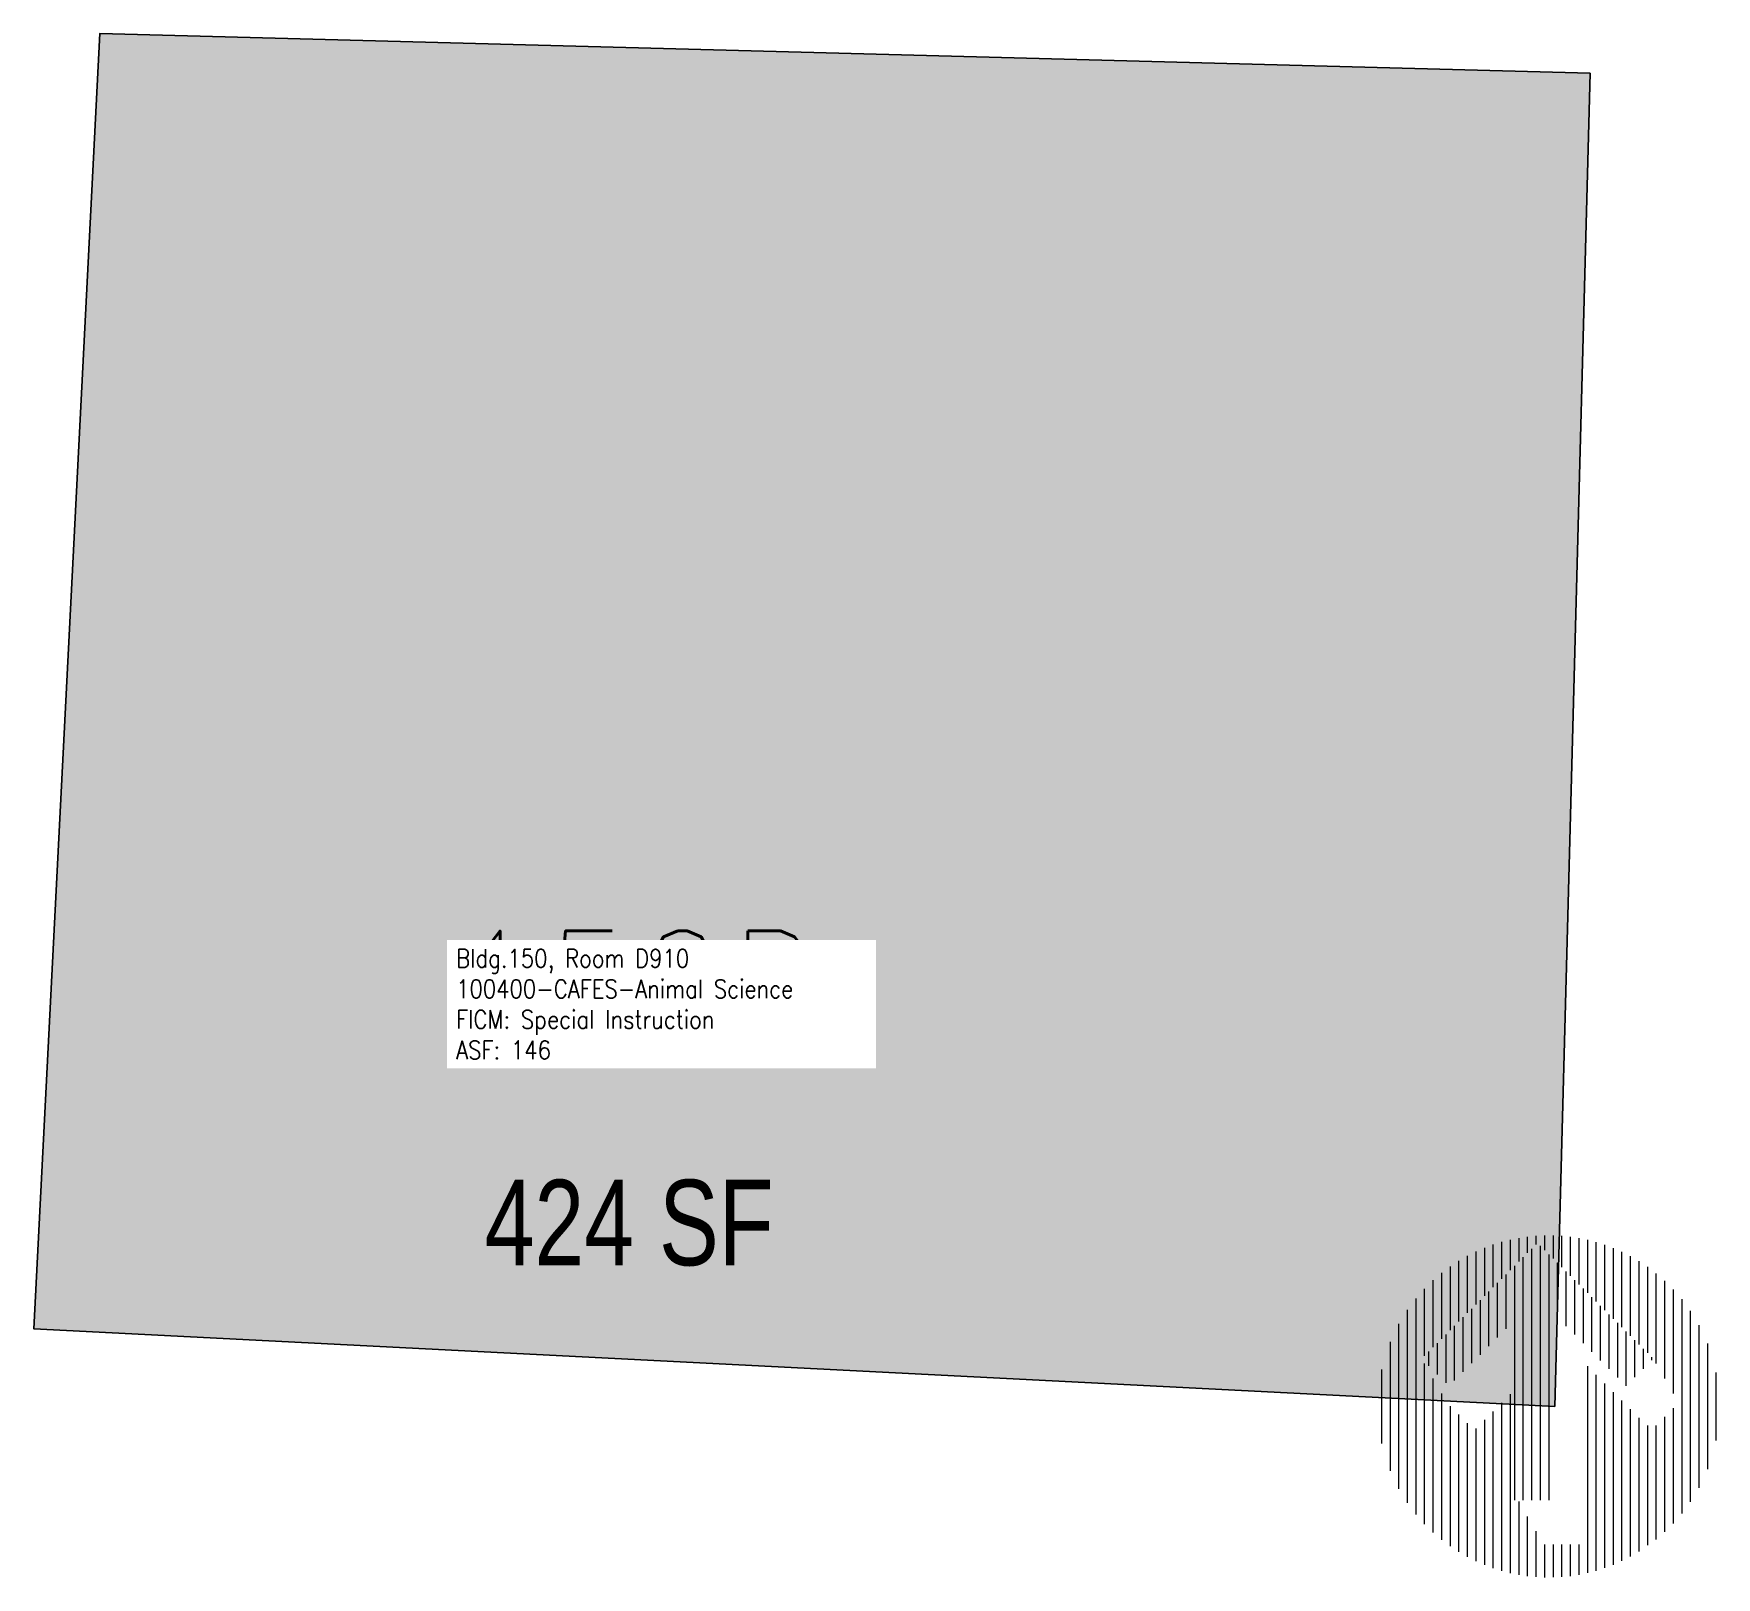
# Model space of a CAD drawing. Header units: inches. Extents: x 69148029 to 69148324, y 27722210 to 27722481.
import ezdxf
from ezdxf.enums import TextEntityAlignment as Align

# ---------------------------------------------------------------- set-up
doc = ezdxf.new("R2010")
doc.units = ezdxf.units.IN
doc.header["$MEASUREMENT"] = 0
for name, color, linetype in [('A-IDEN-RNUM', 7, 'Continuous'), ('A-IDEN-SNUM', 4, 'Continuous'), ('A-IDEN-VNUM', 4, 'Continuous'), ('A-WALL', 5, 'Continuous'), ('AREA-ASSIGN', 7, 'Continuous'), ('AREA-GROSS', 1, 'Continuous'), ('AREA-TEXT', 3, 'Continuous'), ('Rooms-Category-Color', 7, 'Continuous'), ('Rooms-College-Color', 7, 'Continuous'), ('Rooms-Department-Color', 7, 'Continuous'), ('Rooms-Division-Color', 7, 'Continuous'), ('Rooms-Information', 7, 'Continuous')]:
    doc.layers.add(name, color=color, linetype=linetype)
doc.styles.add('AREA', font='arial.ttf', dxfattribs={"width": 0.75, "height": 60})
doc.styles.add('ROOMSNUMBER', font='TXT.SHX', dxfattribs={"height": 1})
doc.styles.add('ROOMVNUMBER', font='simplex.shx', dxfattribs={"width": 0.85})

# ---------------------------------------------------------------- blocks, each defined once
blk = doc.blocks.new('North Large')
at = {"color": 42, "linetype": 'ByBlock', "lineweight": 15, "true_color": 0xe08e00}
for p, q in [((-0.0782, 0.3177), (-0.0782, 0.3692)), ((-0.0594, 0.3365), (-0.0594, 0.372)), ((-0.0406, 0.3553), (-0.0406, 0.3739)), ((-0.0218, 0.3428), (-0.0218, 0.3748)), ((-0.003, 0.324), (-0.003, 0.3748)), ((0.0158, 0.3052), (0.0158, 0.3738)), ((0.0346, 0.2864), (0.0346, 0.3719)), ((-0.1723, 0.2236), (-0.1723, 0.3395)), ((-0.1535, 0.2424), (-0.1535, 0.3477)), ((-0.1347, 0.2612), (-0.1347, 0.3547)), ((-0.1159, 0.28), (-0.1159, 0.3606)), ((-0.0971, 0.2988), (-0.0971, 0.3654)), ((-0.0501, -0.2059), (-0.0501, 0.3458)), ((-0.0312, -0.2059), (-0.0312, 0.3523)), ((-0.0124, -0.2059), (-0.0124, 0.3334)), ((0.0534, 0.2676), (0.0534, 0.369)), ((0.0723, 0.2488), (0.0723, 0.3651)), ((0.0911, 0.23), (0.0911, 0.3602)), ((0.1099, 0.2111), (0.1099, 0.3542)), ((0.1287, 0.1923), (0.1287, 0.3471)), ((0.1475, 0.1735), (0.1475, 0.3388)), ((-0.2287, 0.1672), (-0.2287, 0.3067)), ((-0.2099, 0.186), (-0.2099, 0.3191)), ((-0.1911, 0.2048), (-0.1911, 0.33)), ((-0.0877, -0.2059), (-0.0877, 0.3082)), ((-0.0689, -0.2059), (-0.0689, 0.327)), ((0.0064, 0.1949), (0.0064, 0.3146)), ((0.0252, 0.1761), (0.0252, 0.2958)), ((0.1663, 0.1547), (0.1663, 0.3292)), ((0.1851, 0.1359), (0.1851, 0.3182)), ((0.2039, 0.1171), (0.2039, 0.3057)), ((-0.2664, 0.1295), (-0.2664, 0.2765)), ((-0.2475, 0.1483), (-0.2475, 0.2926)), ((-0.1253, 0.1509), (-0.1253, 0.2706)), ((-0.1065, 0.1697), (-0.1065, 0.2894)), ((0.044, 0.1573), (0.044, 0.277)), ((0.2227, 0.0937), (0.2227, 0.2915)), ((0.2416, 0.061), (0.2416, 0.2752)), ((-0.304, -0.2368), (-0.304, 0.2366)), ((-0.2852, 0.1107), (-0.2852, 0.258)), ((-0.1629, 0.1133), (-0.1629, 0.233)), ((-0.1441, 0.1321), (-0.1441, 0.2518)), ((0.0628, 0.1385), (0.0628, 0.2582)), ((0.0816, 0.1197), (0.0816, 0.2394)), ((0.2604, 0.0283), (0.2604, 0.2565)), ((0.2792, -0.235), (0.2792, 0.2348)), ((-0.3228, -0.2116), (-0.3228, 0.2114)), ((-0.2005, 0.0756), (-0.2005, 0.1953)), ((-0.1817, 0.0944), (-0.1817, 0.2142)), ((0.1004, 0.1009), (0.1004, 0.2206)), ((0.1193, 0.0821), (0.1193, 0.2018)), ((0.298, -0.2095), (0.298, 0.2093)), ((-0.3416, -0.181), (-0.3416, 0.1808)), ((-0.2382, 0.0513), (-0.2382, 0.1577)), ((-0.2194, 0.0568), (-0.2194, 0.1765)), ((0.1381, 0.0632), (0.1381, 0.183)), ((0.1569, 0.0449), (0.1569, 0.1641)), ((0.3168, -0.1783), (0.3168, 0.1782)), ((-0.3604, -0.1415), (-0.3604, 0.1414)), ((-0.2758, 0.0889), (-0.2758, 0.1201)), ((-0.257, 0.0701), (-0.257, 0.1389)), ((0.1757, 0.0637), (0.1757, 0.1453)), ((0.1945, 0.0825), (0.1945, 0.1265)), ((0.3356, -0.138), (0.3356, 0.1378)), ((-0.3792, -0.0813), (-0.3792, 0.0811)), ((-0.2852, -0.2582), (-0.2852, 0.0937)), ((0.0723, -0.3652), (0.0723, 0.088)), ((0.2133, 0.1013), (0.2133, 0.1077)), ((0.3544, -0.0745), (0.3544, 0.0743)), ((-0.2664, -0.2767), (-0.2664, 0.061)), ((0.0911, -0.3603), (0.0911, 0.0692)), ((0.1099, -0.3543), (0.1099, 0.0504)), ((-0.2475, -0.2928), (-0.2475, 0.0283)), ((-0.2287, -0.3069), (-0.2287, 0.0008)), ((-0.1159, -0.3607), (-0.1159, 0.0079)), ((-0.0971, -0.3656), (-0.0971, 0.0268)), ((0.1287, -0.3472), (0.1287, 0.0315)), ((0.1475, -0.3389), (0.1475, 0.0127)), ((-0.2099, -0.3193), (-0.2099, -0.018)), ((-0.1911, -0.3302), (-0.1911, -0.0369)), ((-0.1535, -0.3478), (-0.1535, -0.0297)), ((-0.1347, -0.3548), (-0.1347, -0.0109)), ((0.1663, -0.3294), (0.1663, -0.0061)), ((0.1851, -0.3184), (0.1851, -0.0249)), ((0.2416, -0.2753), (0.2416, -0.0228)), ((0.2604, -0.2567), (0.2604, -0.004)), ((-0.1723, -0.3396), (-0.1723, -0.0485)), ((0.204, -0.3044), (0.204, -0.0416)), ((0.2227, -0.2916), (0.2227, -0.0416)), ((-0.0782, -0.3694), (-0.0782, -0.2085)), ((-0.0594, -0.3722), (-0.0594, -0.2412)), ((-0.0406, -0.3741), (-0.0406, -0.2739)), ((-0.0218, -0.375), (-0.0218, -0.3026)), ((-0.003, -0.3749), (-0.003, -0.3026)), ((0.0158, -0.374), (0.0158, -0.3026)), ((0.0346, -0.372), (0.0346, -0.3026)), ((0.0534, -0.3691), (0.0534, -0.3026))]:
    blk.add_line(p, q, dxfattribs=at)

msp = doc.modelspace()

# ---------------------------------------------------------------- hatches: boundary and pattern name
at = {"layer": 'Rooms-Category-Color', "true_color": 0xe3f498}
msp.add_hatch(color=61, dxfattribs=at).paths.add_polyline_path([(69148302.22, 27722473.79), (69148296.02, 27722239.89), (69148029.21, 27722253.5), (69148040.8, 27722480.72)])
at = {"layer": 'Rooms-College-Color', "true_color": 0xe3c5e1}
msp.add_hatch(color=254, dxfattribs=at).paths.add_polyline_path([(69148302.22, 27722473.79), (69148296.02, 27722239.89), (69148029.21, 27722253.5), (69148040.8, 27722480.72)])
at = {"layer": 'Rooms-Department-Color', "true_color": 0xe3c5e1}
msp.add_hatch(color=254, dxfattribs=at).paths.add_polyline_path([(69148302.22, 27722473.79), (69148296.02, 27722239.89), (69148029.21, 27722253.5), (69148040.8, 27722480.72)])
at = {"layer": 'Rooms-Division-Color', "true_color": 0xe3c5e1}
msp.add_hatch(color=254, dxfattribs=at).paths.add_polyline_path([(69148302.22, 27722473.79), (69148296.02, 27722239.89), (69148029.21, 27722253.5), (69148040.8, 27722480.72)])

# ---------------------------------------------------------------- linework, layer by layer
at = {"layer": 'A-WALL'}
msp.add_lwpolyline([(69148302.22, 27722473.79), (69148296.02, 27722239.89), (69148029.21, 27722253.5), (69148040.8, 27722480.72)], close=True, dxfattribs=at)
at = {"layer": 'AREA-ASSIGN'}
msp.add_lwpolyline([(69148302.22, 27722473.79), (69148296.02, 27722239.89), (69148029.21, 27722253.5), (69148040.8, 27722480.72)], close=True, dxfattribs=at)
at = {"layer": 'AREA-GROSS'}
msp.add_lwpolyline([(69148302.22, 27722473.79), (69148296.02, 27722239.89), (69148029.21, 27722253.5), (69148040.8, 27722480.72)], close=True, dxfattribs=at)

# ---------------------------------------------------------------- block references
at = {"layer": 'Defpoints', "xscale": 79.99999999999999, "yscale": 79.99999999999999, "zscale": 79.99999999999999}
msp.add_blockref('North Large', (69148296.02, 27722239.89), dxfattribs=at)

# ---------------------------------------------------------------- texts
at = {"layer": 'A-IDEN-RNUM', "style": 'ROOMSNUMBER'}
msp.add_text('0910-00', height=1.2, dxfattribs=at).set_placement((69148151.23, 27722309.81), align=Align.MIDDLE)
at = {"layer": 'A-IDEN-SNUM', "style": 'ROOMSNUMBER'}
msp.add_text('1500D91000', height=1.2, dxfattribs=at).set_placement((69148151.41, 27722312.06), align=Align.MIDDLE)
at = {"layer": 'A-IDEN-VNUM', "style": 'ROOMVNUMBER', "width": 0.85}
msp.add_text('150D', height=22.5, dxfattribs=at).set_placement((69148135.21, 27722312.06), align=Align.MIDDLE)
at = {"layer": 'AREA-TEXT', "style": 'AREA', "width": 0.75}
msp.add_text('424 SF', height=15, dxfattribs=at).set_placement((69148133.65, 27722272.14), align=Align.MIDDLE_CENTER)

# ---------------------------------------------------------------- next in the draw order: texts
at = {"layer": 'Rooms-Information', "insert": (69148103.33, 27722300.81), "char_height": 3.2143, "width": 72, "attachment_point": 7, "style": 'ROOMVNUMBER', "bg_fill": 3, "box_fill_scale": 1.5, "bg_fill_color": 256, "bg_fill_true_color": 13158600, "bg_fill_transparency": 0}
msp.add_mtext('Bldg.150, Room D910^M^J100400-CAFES-Animal Science^M^JFICM: Special Instruction^M^JASF: 146', dxfattribs=at)

doc.saveas('drawing.dxf')
